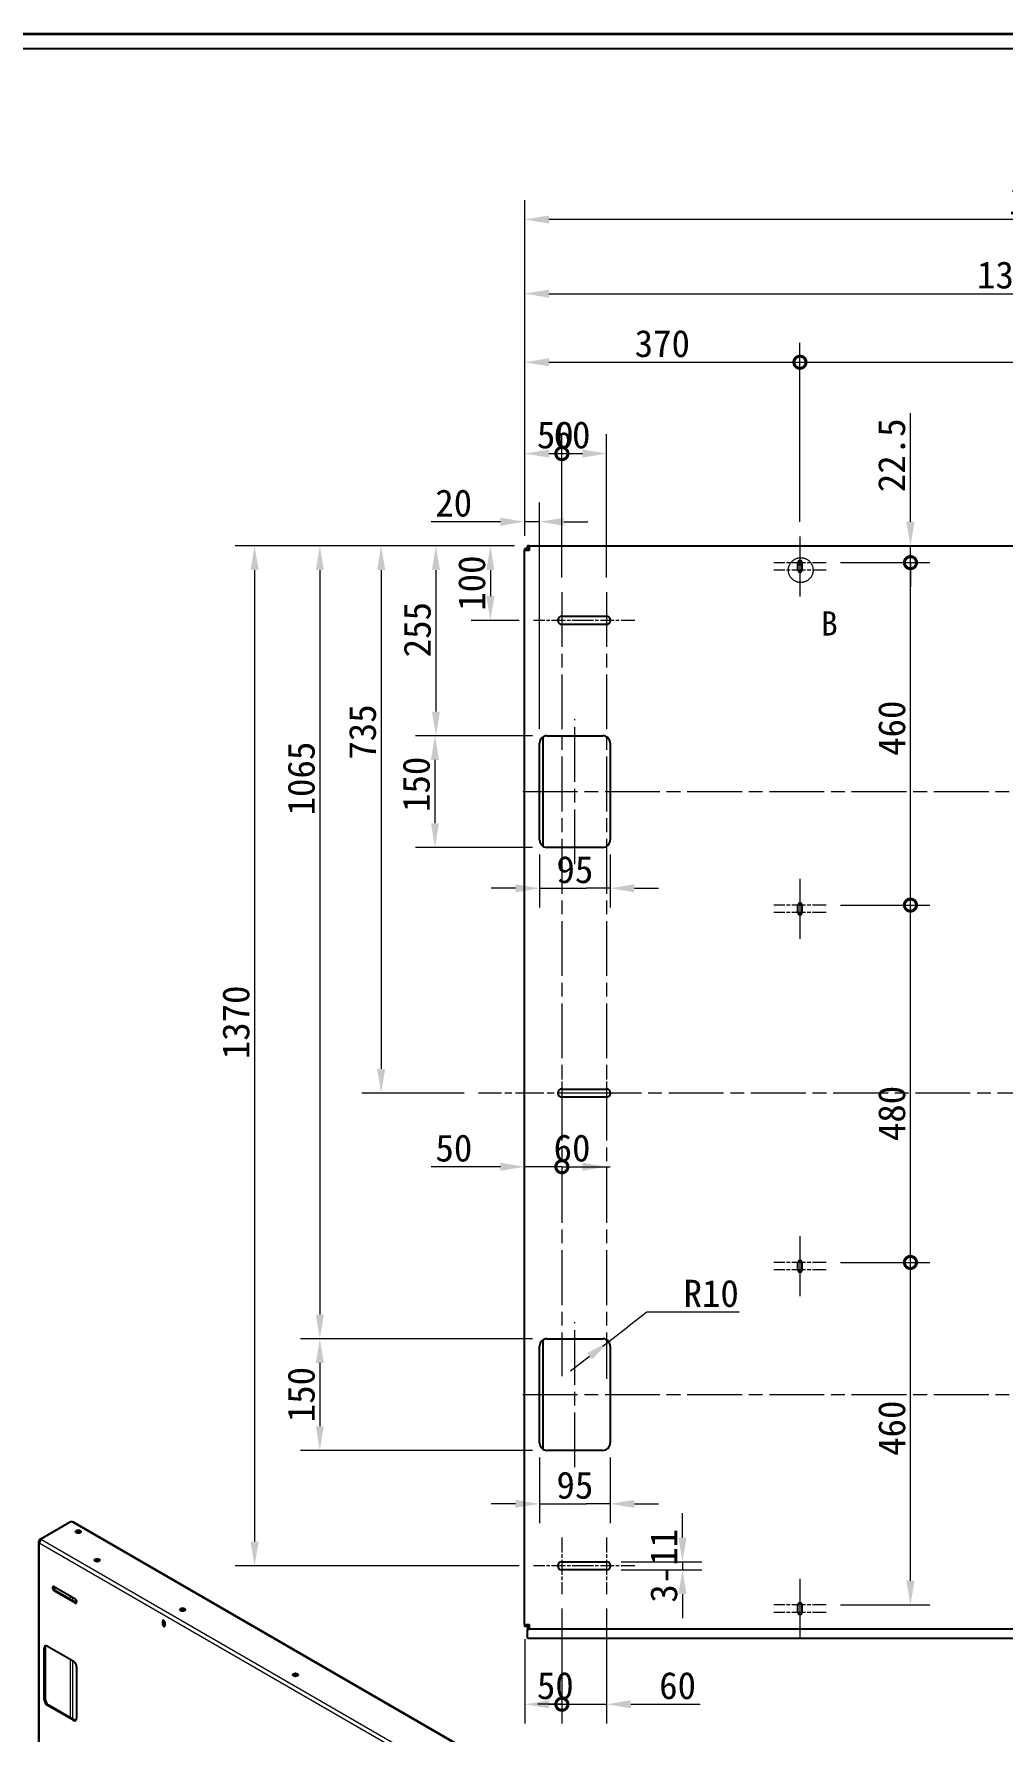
# Model space of a CAD drawing. Header units: millimetres. Extents: x 78 to 5389, y 71 to 3790.
# Drawn here: x 2786 to 4087, y 1510 to 3790 of the extents above; entities that cross this region are included whole.
import ezdxf

# ---------------------------------------------------------------- set-up
doc = ezdxf.new("R2010")
doc.units = ezdxf.units.MM
doc.header["$LTSCALE"] = 13
doc.linetypes.add('CHAIN', pattern=[0.3543, 0.2362, -0.0295, 0.0591, -0.0295])
doc.linetypes.add('DASH_DOUBLE_DOT', pattern=[0.2164, 0.1181, -0.0295, 0.0049, -0.0295, 0.0049, -0.0295])
for name, color, linetype, lineweight, true_color in [('中心标记 (ISO)', 1, 'CHAIN', 18, 0xc2ff0000), ('中心线 (ISO)', 1, 'CHAIN', 18, 0xc2ff0000), ('尺寸 (ISO)', 7, 'Continuous', 18, 0xc2008000), ('局部视图边界 (ISO)', 7, 'DASH_DOUBLE_DOT', 18, 0xc2008000)]:
    doc.layers.add(name, color=color, linetype=linetype, lineweight=lineweight, true_color=true_color)
for name, color, linetype, lineweight in [('可见 (ISO)', 7, 'Continuous', 25), ('可见窄的 (ISO)', 7, 'Continuous', 18), ('图框 (ISO)', 7, 'Continuous', 35)]:
    doc.layers.add(name, color=color, linetype=linetype, lineweight=lineweight)
doc.styles.add('HZ_33', font='simfang.ttf')
doc.styles.add('文本样式74', font='SimSun.ttf')
doc.styles.add('最新国标', font='simfang.ttf')
doc.dimstyles.new('默认 (GB)', dxfattribs={"dimscale": 13, "dimtxt": 2.8, "dimasz": 2.5, "dimexe": 2, "dimexo": 1.5, "dimgap": 0.5, "dimtad": 1, "dimtoh": 1, "dimdsep": 46, "dimtxsty": '最新国标', "dimcen": 0.09, "dimdle": 10, "dimaunit": 1, "dimadec": 3, "dimazin": 2, "dimtfac": 0.535714, "dimtdec": 3, "dimtmove": 0, "dimatfit": 3, "dimfxl": 1, "dimtolj": 1, "dimlwd": -1, "dimlwe": -1, "dimarcsym": 0})

# ---------------------------------------------------------------- blocks, each defined once
blk = doc.blocks.new('图框 最新国标')
at = {"layer": '图框 (ISO)'}
blk.add_line((6, 291.5), (414.5, 291.5), dxfattribs=at)
at = {"layer": '图框 (ISO)', "color": 7, "linetype": 'Continuous', "lineweight": 25}
blk.add_line((18, 290), (413, 290), dxfattribs=at)
blk.add_line((18, 290), (413, 290), dxfattribs=at)
at = {"layer": '图框 (ISO)', "style": '文本样式74'}
blk.add_attdef('零件代号_001', (44.37, 287.25), '', height=2.5, rotation=180, dxfattribs=at)
blk = doc.blocks.new('*D25')
at = {"layer": 'Defpoints', "color": 0}
for p in [(3451.6, 3101.8), (3399.5, 3001.8), (3457.6, 3001.8)]:
    blk.add_point(p, dxfattribs=at)
at = {"layer": '尺寸 (ISO)', "color": 116, "true_color": 0x000000}
for p, q in [((3432.1, 3101.8), (3373.5, 3101.8)), ((3399.5, 3069.3), (3399.5, 3034.3)), ((3438.1, 3001.8), (3373.5, 3001.8))]:
    blk.add_line(p, q, dxfattribs=at)
for points in [[(3394.1, 3069.3), (3404.9, 3069.3), (3399.5, 3101.8)], [(3394.1, 3034.3), (3404.9, 3034.3), (3399.5, 3001.8)]]:
    blk.add_solid(points, dxfattribs=at)
at = {"layer": '尺寸 (ISO)', "insert": (3374.6, 3051.8), "char_height": 36.4, "attachment_point": 5, "rotation": 90, "style": '最新国标'}
blk.add_mtext('\\A1;100', dxfattribs=at)
blk = doc.blocks.new('*D26')
at = {"layer": 'Defpoints', "color": 0}
for p in [(3451.6, 3101.8), (3326.3, 2846.8), (3475.6, 2846.8)]:
    blk.add_point(p, dxfattribs=at)
at = {"layer": '尺寸 (ISO)', "color": 116, "true_color": 0x000000}
for p, q in [((3432.1, 3101.8), (3300.3, 3101.8)), ((3326.3, 3069.3), (3326.3, 2879.3)), ((3456.1, 2846.8), (3300.3, 2846.8))]:
    blk.add_line(p, q, dxfattribs=at)
for points in [[(3320.9, 3069.3), (3331.7, 3069.3), (3326.3, 3101.8)], [(3320.9, 2879.3), (3331.7, 2879.3), (3326.3, 2846.8)]]:
    blk.add_solid(points, dxfattribs=at)
at = {"layer": '尺寸 (ISO)', "insert": (3301.4, 2989.3), "char_height": 36.4, "attachment_point": 5, "rotation": 90, "style": '最新国标'}
blk.add_mtext('\\A1;255', dxfattribs=at)
blk = doc.blocks.new('*D27')
at = {"layer": 'Defpoints', "color": 0}
for p in [(3451.6, 3101.8), (3252.7, 2366.8), (3383.6, 2366.8)]:
    blk.add_point(p, dxfattribs=at)
at = {"layer": '尺寸 (ISO)', "color": 116, "true_color": 0x000000}
for p, q in [((3432.1, 3101.8), (3226.7, 3101.8)), ((3252.7, 3069.3), (3252.7, 2399.3)), ((3364.1, 2366.8), (3226.7, 2366.8))]:
    blk.add_line(p, q, dxfattribs=at)
for points in [[(3247.3, 3069.3), (3258.1, 3069.3), (3252.7, 3101.8)], [(3247.3, 2399.3), (3258.1, 2399.3), (3252.7, 2366.8)]]:
    blk.add_solid(points, dxfattribs=at)
at = {"layer": '尺寸 (ISO)', "insert": (3227.8, 2851.8), "char_height": 36.4, "attachment_point": 5, "rotation": 90, "style": '最新国标'}
blk.add_mtext('\\A1;735', dxfattribs=at)
blk = doc.blocks.new('*D28')
at = {"layer": 'Defpoints', "color": 0}
for p in [(3475.6, 2846.8), (3325, 2696.8), (3475.6, 2696.8)]:
    blk.add_point(p, dxfattribs=at)
at = {"layer": '尺寸 (ISO)', "color": 116, "true_color": 0x000000}
for p, q in [((3456.1, 2846.8), (3299, 2846.8)), ((3325, 2814.3), (3325, 2729.3)), ((3456.1, 2696.8), (3299, 2696.8))]:
    blk.add_line(p, q, dxfattribs=at)
for points in [[(3319.6, 2814.3), (3330.4, 2814.3), (3325, 2846.8)], [(3319.6, 2729.3), (3330.4, 2729.3), (3325, 2696.8)]]:
    blk.add_solid(points, dxfattribs=at)
at = {"layer": '尺寸 (ISO)', "insert": (3300.1, 2781.5), "char_height": 36.4, "attachment_point": 5, "rotation": 90, "style": '最新国标'}
blk.add_mtext('\\A1;150', dxfattribs=at)
blk = doc.blocks.new('*D29')
at = {"layer": 'Defpoints', "color": 0}
for p in [(3465.6, 2706.8), (3560.6, 2706.8), (3560.6, 2641.9)]:
    blk.add_point(p, dxfattribs=at)
at = {"layer": '尺寸 (ISO)', "color": 116, "true_color": 0x000000}
for p, q in [((3465.6, 2687.3), (3465.6, 2615.9)), ((3560.6, 2687.3), (3560.6, 2615.9)), ((3433.1, 2641.9), (3400.6, 2641.9)), ((3465.6, 2641.9), (3498.1, 2641.9)), ((3498.1, 2641.9), (3528.1, 2641.9)), ((3560.6, 2641.9), (3528.1, 2641.9)), ((3593.1, 2641.9), (3625.6, 2641.9))]:
    blk.add_line(p, q, dxfattribs=at)
for points in [[(3433.1, 2647.3), (3433.1, 2636.5), (3465.6, 2641.9)], [(3593.1, 2647.3), (3593.1, 2636.5), (3560.6, 2641.9)]]:
    blk.add_solid(points, dxfattribs=at)
at = {"layer": '尺寸 (ISO)', "insert": (3513.1, 2666.8), "char_height": 36.4, "attachment_point": 5, "style": '最新国标'}
blk.add_mtext('\\A1;95', dxfattribs=at)
blk = doc.blocks.new('*D30')
at = {"layer": 'Defpoints', "color": 0}
for p in [(3445.6, 3134.3), (3445.6, 3095.8), (3465.6, 2836.8)]:
    blk.add_point(p, dxfattribs=at)
at = {"layer": '尺寸 (ISO)', "color": 116, "true_color": 0x000000}
for p, q in [((3445.6, 3115.3), (3445.6, 3160.3)), ((3465.6, 2856.3), (3465.6, 3160.3)), ((3413.1, 3134.3), (3319.7, 3134.3)), ((3465.6, 3134.3), (3445.6, 3134.3)), ((3498.1, 3134.3), (3530.6, 3134.3))]:
    blk.add_line(p, q, dxfattribs=at)
for points in [[(3413.1, 3139.7), (3413.1, 3128.9), (3445.6, 3134.3)], [(3498.1, 3139.7), (3498.1, 3128.9), (3465.6, 3134.3)]]:
    blk.add_solid(points, dxfattribs=at)
at = {"layer": '尺寸 (ISO)', "insert": (3350.2, 3159.2), "char_height": 36.4, "attachment_point": 5, "style": '最新国标'}
blk.add_mtext('\\A1;20', dxfattribs=at)
blk = doc.blocks.new('*D31')
at = {"layer": 'Defpoints', "color": 0}
for p in [(3451.6, 3101.8), (3170.3, 2036.8), (3475.6, 2036.8)]:
    blk.add_point(p, dxfattribs=at)
at = {"layer": '尺寸 (ISO)', "color": 116, "true_color": 0x000000}
for p, q in [((3432.1, 3101.8), (3144.3, 3101.8)), ((3170.3, 3069.3), (3170.3, 2069.3)), ((3456.1, 2036.8), (3144.3, 2036.8))]:
    blk.add_line(p, q, dxfattribs=at)
for points in [[(3164.9, 3069.3), (3175.7, 3069.3), (3170.3, 3101.8)], [(3164.9, 2069.3), (3175.7, 2069.3), (3170.3, 2036.8)]]:
    blk.add_solid(points, dxfattribs=at)
at = {"layer": '尺寸 (ISO)', "insert": (3145.4, 2789.3), "char_height": 36.4, "attachment_point": 5, "rotation": 90, "style": '最新国标'}
blk.add_mtext('\\A1;1065', dxfattribs=at)
blk = doc.blocks.new('*D32')
at = {"layer": 'Defpoints', "color": 0}
for p in [(3451.6, 3101.8), (3082.6, 1731.8), (3457.6, 1731.8)]:
    blk.add_point(p, dxfattribs=at)
at = {"layer": '尺寸 (ISO)', "color": 116, "true_color": 0x000000}
for p, q in [((3432.1, 3101.8), (3056.6, 3101.8)), ((3082.6, 3069.3), (3082.6, 1764.3)), ((3438.1, 1731.8), (3056.6, 1731.8))]:
    blk.add_line(p, q, dxfattribs=at)
for points in [[(3077.2, 3069.3), (3088.1, 3069.3), (3082.6, 3101.8)], [(3077.2, 1764.3), (3088.1, 1764.3), (3082.6, 1731.8)]]:
    blk.add_solid(points, dxfattribs=at)
at = {"layer": '尺寸 (ISO)', "insert": (3057.7, 2461.8), "char_height": 36.4, "attachment_point": 5, "rotation": 90, "style": '最新国标'}
blk.add_mtext('\\A1;1370', dxfattribs=at)
blk = doc.blocks.new('*D33')
at = {"layer": 'Defpoints', "color": 0}
for p in [(3475.6, 2036.8), (3170.3, 1886.8), (3475.6, 1886.8)]:
    blk.add_point(p, dxfattribs=at)
at = {"layer": '尺寸 (ISO)', "color": 116, "true_color": 0x000000}
for p, q in [((3456.1, 2036.8), (3144.3, 2036.8)), ((3170.3, 2004.3), (3170.3, 1919.3)), ((3456.1, 1886.8), (3144.3, 1886.8))]:
    blk.add_line(p, q, dxfattribs=at)
for points in [[(3164.9, 2004.3), (3175.7, 2004.3), (3170.3, 2036.8)], [(3164.9, 1919.3), (3175.7, 1919.3), (3170.3, 1886.8)]]:
    blk.add_solid(points, dxfattribs=at)
at = {"layer": '尺寸 (ISO)', "insert": (3145.4, 1961.8), "char_height": 36.4, "attachment_point": 5, "rotation": 90, "style": '最新国标'}
blk.add_mtext('\\A1;150', dxfattribs=at)
blk = doc.blocks.new('*D34')
at = {"layer": 'Defpoints', "color": 0}
for p in [(3465.6, 1896.8), (3560.6, 1896.8), (3560.6, 1815)]:
    blk.add_point(p, dxfattribs=at)
at = {"layer": '尺寸 (ISO)', "color": 116, "true_color": 0x000000}
for p, q in [((3465.6, 1877.3), (3465.6, 1789)), ((3560.6, 1877.3), (3560.6, 1789)), ((3433.1, 1815), (3400.6, 1815)), ((3465.6, 1815), (3498.1, 1815)), ((3498.1, 1815), (3528.1, 1815)), ((3560.6, 1815), (3528.1, 1815)), ((3593.1, 1815), (3625.6, 1815))]:
    blk.add_line(p, q, dxfattribs=at)
for points in [[(3433.1, 1820.4), (3433.1, 1809.6), (3465.6, 1815)], [(3593.1, 1820.4), (3593.1, 1809.6), (3560.6, 1815)]]:
    blk.add_solid(points, dxfattribs=at)
at = {"layer": '尺寸 (ISO)', "insert": (3513.1, 1839.9), "char_height": 36.4, "attachment_point": 5, "style": '最新国标'}
blk.add_mtext('\\A1;95', dxfattribs=at)
blk = doc.blocks.new('*D35')
at = {"layer": 'Defpoints', "color": 0}
for p in [(3555.6, 1737.3), (3555.6, 1726.3), (3657.7, 1726.3)]:
    blk.add_point(p, dxfattribs=at)
at = {"layer": '尺寸 (ISO)', "color": 116, "true_color": 0x000000}
for p, q in [((3657.7, 1769.8), (3657.7, 1802.3)), ((3575.1, 1737.3), (3683.7, 1737.3)), ((3657.7, 1737.3), (3657.7, 1726.3)), ((3575.1, 1726.3), (3683.7, 1726.3)), ((3657.7, 1693.8), (3657.7, 1661.3))]:
    blk.add_line(p, q, dxfattribs=at)
for points in [[(3652.3, 1769.8), (3663.1, 1769.8), (3657.7, 1737.3)], [(3652.3, 1693.8), (3663.1, 1693.8), (3657.7, 1726.3)]]:
    blk.add_solid(points, dxfattribs=at)
at = {"layer": '尺寸 (ISO)', "insert": (3632.8, 1731.8), "char_height": 36.4, "attachment_point": 5, "rotation": 90, "style": '最新国标'}
blk.add_mtext('\\A1;\\fFangSong|b0|i0;3-11', dxfattribs=at)
blk = doc.blocks.new('*D36')
at = {"layer": 'Defpoints', "color": 0}
for p in [(3445.6, 3540.2), (3445.6, 3095.8), (4825.6, 3001.8)]:
    blk.add_point(p, dxfattribs=at)
at = {"layer": '尺寸 (ISO)', "color": 116, "true_color": 0x000000}
for p, q in [((3445.6, 3115.3), (3445.6, 3566.2)), ((4825.6, 3021.3), (4825.6, 3566.2)), ((4793.1, 3540.2), (3478.1, 3540.2))]:
    blk.add_line(p, q, dxfattribs=at)
for points in [[(3478.1, 3545.6), (3478.1, 3534.8), (3445.6, 3540.2)], [(4793.1, 3545.6), (4793.1, 3534.8), (4825.6, 3540.2)]]:
    blk.add_solid(points, dxfattribs=at)
at = {"layer": '尺寸 (ISO)', "insert": (4145.6, 3565.1), "char_height": 36.4, "attachment_point": 5, "style": '最新国标'}
blk.add_mtext('\\A1;1380', dxfattribs=at)
blk = doc.blocks.new('*D37')
at = {"layer": 'Defpoints', "color": 0}
for p in [(4780.6, 3440.6), (3445.6, 3095.8), (4780.6, 2836.8)]:
    blk.add_point(p, dxfattribs=at)
at = {"layer": '尺寸 (ISO)', "color": 116, "true_color": 0x000000}
for p, q in [((3445.6, 3115.3), (3445.6, 3466.6)), ((4780.6, 2856.3), (4780.6, 3466.6)), ((3478.1, 3440.6), (4748.1, 3440.6))]:
    blk.add_line(p, q, dxfattribs=at)
for points in [[(3478.1, 3446), (3478.1, 3435.2), (3445.6, 3440.6)], [(4748.1, 3446), (4748.1, 3435.2), (4780.6, 3440.6)]]:
    blk.add_solid(points, dxfattribs=at)
at = {"layer": '尺寸 (ISO)', "insert": (4103.1, 3465.5), "char_height": 36.4, "attachment_point": 5, "style": '最新国标'}
blk.add_mtext('\\A1;1335', dxfattribs=at)
blk = doc.blocks.new('*D55')
at = {"layer": 'Defpoints', "color": 0}
for p in [(3558.5, 2032.9), (3550.6, 2026.8)]:
    blk.add_point(p, dxfattribs=at)
at = {"layer": '尺寸 (ISO)', "color": 116, "true_color": 0x000000}
for p, q in [((3558.5, 2032.9), (3584.2, 2052.7)), ((3610, 2072.6), (3584.2, 2052.7)), ((3734.1, 2072.6), (3610, 2072.6)), ((3550.6, 2026.8), (3558.5, 2032.9)), ((3532.8, 2013), (3507, 1993.2))]:
    blk.add_line(p, q, dxfattribs=at)
blk.add_solid([(3529.4, 2017.3), (3536.1, 2008.7), (3558.5, 2032.9)], dxfattribs=at)
at = {"layer": '尺寸 (ISO)', "insert": (3696.3, 2097.5), "char_height": 36.4, "attachment_point": 5, "style": '最新国标'}
blk.add_mtext('\\A1;R10', dxfattribs=at)
blk = doc.blocks.new('_DotSmall')
at = {"color": 0, "linetype": 'ByBlock', "const_width": 0.5}
blk.add_lwpolyline([(-0.0625, 0, 1), (0.0625, 0, 1)], format="xyb", close=True, dxfattribs=at)
blk = doc.blocks.new('*D56')
at = {"layer": 'Defpoints', "color": 0}
for p in [(3495.6, 3225.8), (3445.6, 3095.8), (3495.6, 3039.8)]:
    blk.add_point(p, dxfattribs=at)
at = {"layer": '尺寸 (ISO)', "color": 116, "true_color": 0x000000}
for p, q in [((3445.6, 3115.3), (3445.6, 3251.8)), ((3495.6, 3059.3), (3495.6, 3251.8)), ((3478.1, 3225.8), (3495.6, 3225.8))]:
    blk.add_line(p, q, dxfattribs=at)
blk.add_solid([(3478.1, 3231.2), (3478.1, 3220.4), (3445.6, 3225.8)], dxfattribs=at)
at = {"layer": '尺寸 (ISO)', "color": 116, "true_color": 0x000000, "xscale": 32.5, "yscale": 32.5, "zscale": 32.5}
blk.add_blockref('_DotSmall', (3495.6, 3225.8), dxfattribs=at)
at = {"layer": '尺寸 (ISO)', "insert": (3486.8, 3250.7), "char_height": 36.4, "attachment_point": 5, "style": '最新国标'}
blk.add_mtext('\\A1;50', dxfattribs=at)
blk = doc.blocks.new('*D57')
at = {"layer": 'Defpoints', "color": 0}
for p in [(3555.6, 3225.8), (3495.6, 3039.8), (3555.6, 3039.8)]:
    blk.add_point(p, dxfattribs=at)
at = {"layer": '尺寸 (ISO)', "color": 116, "true_color": 0x000000}
for p, q in [((3495.6, 3059.3), (3495.6, 3251.8)), ((3555.6, 3059.3), (3555.6, 3251.8)), ((3495.6, 3225.8), (3523.1, 3225.8))]:
    blk.add_line(p, q, dxfattribs=at)
blk.add_solid([(3523.1, 3231.2), (3523.1, 3220.4), (3555.6, 3225.8)], dxfattribs=at)
at = {"layer": '尺寸 (ISO)', "color": 116, "true_color": 0x000000, "xscale": 32.5, "yscale": 32.5, "zscale": 32.5, "rotation": 180}
blk.add_blockref('_DotSmall', (3495.6, 3225.8), dxfattribs=at)
at = {"layer": '尺寸 (ISO)', "insert": (3509.3, 3250.7), "char_height": 36.4, "attachment_point": 5, "style": '最新国标'}
blk.add_mtext('\\A1;60', dxfattribs=at)
blk = doc.blocks.new('*D58')
at = {"layer": 'Defpoints', "color": 0}
for p in [(3495.6, 1693.8), (3445.6, 1652.8), (3495.6, 1545.8)]:
    blk.add_point(p, dxfattribs=at)
at = {"layer": '尺寸 (ISO)', "color": 116, "true_color": 0x000000}
for p, q in [((3495.6, 1674.3), (3495.6, 1519.8)), ((3445.6, 1633.3), (3445.6, 1519.8)), ((3478.1, 1545.8), (3495.6, 1545.8))]:
    blk.add_line(p, q, dxfattribs=at)
blk.add_solid([(3478.1, 1551.2), (3478.1, 1540.4), (3445.6, 1545.8)], dxfattribs=at)
at = {"layer": '尺寸 (ISO)', "color": 116, "true_color": 0x000000, "xscale": 32.5, "yscale": 32.5, "zscale": 32.5}
blk.add_blockref('_DotSmall', (3495.6, 1545.8), dxfattribs=at)
at = {"layer": '尺寸 (ISO)', "insert": (3486.8, 1570.7), "char_height": 36.4, "attachment_point": 5, "style": '最新国标'}
blk.add_mtext('\\A1;50', dxfattribs=at)
blk = doc.blocks.new('*D59')
at = {"layer": 'Defpoints', "color": 0}
for p in [(3495.6, 1693.8), (3555.6, 1693.8), (3555.6, 1545.8)]:
    blk.add_point(p, dxfattribs=at)
at = {"layer": '尺寸 (ISO)', "color": 116, "true_color": 0x000000}
for p, q in [((3495.6, 1674.3), (3495.6, 1519.8)), ((3555.6, 1674.3), (3555.6, 1519.8)), ((3495.6, 1545.8), (3463.1, 1545.8)), ((3495.6, 1545.8), (3555.6, 1545.8)), ((3588.1, 1545.8), (3681.6, 1545.8))]:
    blk.add_line(p, q, dxfattribs=at)
blk.add_solid([(3588.1, 1551.2), (3588.1, 1540.4), (3555.6, 1545.8)], dxfattribs=at)
at = {"layer": '尺寸 (ISO)', "color": 116, "true_color": 0x000000, "xscale": 32.5, "yscale": 32.5, "zscale": 32.5}
blk.add_blockref('_DotSmall', (3495.6, 1545.8), dxfattribs=at)
at = {"layer": '尺寸 (ISO)', "insert": (3651.1, 1570.7), "char_height": 36.4, "attachment_point": 5, "style": '最新国标'}
blk.add_mtext('\\A1;60', dxfattribs=at)
blk = doc.blocks.new('*D60')
at = {"layer": 'Defpoints', "color": 0}
for p in [(3815.6, 3348.5), (3815.6, 3114.5), (3445.6, 3095.8)]:
    blk.add_point(p, dxfattribs=at)
at = {"layer": '尺寸 (ISO)', "color": 116, "true_color": 0x000000}
for p, q in [((3445.6, 3115.3), (3445.6, 3374.5)), ((3815.6, 3134), (3815.6, 3374.5)), ((3478.1, 3348.5), (3815.6, 3348.5))]:
    blk.add_line(p, q, dxfattribs=at)
blk.add_solid([(3478.1, 3353.9), (3478.1, 3343.1), (3445.6, 3348.5)], dxfattribs=at)
at = {"layer": '尺寸 (ISO)', "color": 116, "true_color": 0x000000, "xscale": 32.5, "yscale": 32.5, "zscale": 32.5}
blk.add_blockref('_DotSmall', (3815.6, 3348.5), dxfattribs=at)
at = {"layer": '尺寸 (ISO)', "insert": (3630.6, 3373.4), "char_height": 36.4, "attachment_point": 5, "style": '最新国标'}
blk.add_mtext('\\A1;370', dxfattribs=at)
blk = doc.blocks.new('*D61')
at = {"layer": 'Defpoints', "color": 0}
for p in [(4515.6, 3348.5), (3815.6, 3114.5), (4515.6, 3114.5)]:
    blk.add_point(p, dxfattribs=at)
at = {"layer": '尺寸 (ISO)', "color": 116, "true_color": 0x000000}
for p, q in [((3815.6, 3134), (3815.6, 3374.5)), ((4515.6, 3134), (4515.6, 3374.5)), ((3815.6, 3348.5), (4483.1, 3348.5))]:
    blk.add_line(p, q, dxfattribs=at)
blk.add_solid([(4483.1, 3353.9), (4483.1, 3343.1), (4515.6, 3348.5)], dxfattribs=at)
at = {"layer": '尺寸 (ISO)', "color": 116, "true_color": 0x000000, "xscale": 32.5, "yscale": 32.5, "zscale": 32.5, "rotation": 180}
blk.add_blockref('_DotSmall', (3815.6, 3348.5), dxfattribs=at)
at = {"layer": '尺寸 (ISO)', "insert": (4165.6, 3373.4), "char_height": 36.4, "attachment_point": 5, "style": '最新国标'}
blk.add_mtext('\\A1;700', dxfattribs=at)
blk = doc.blocks.new('二维局部视图0')
at = {"layer": '局部视图边界 (ISO)', "ltscale": 18.536942}
blk.add_circle((293.59, 236.1), 1.28, dxfattribs=at)
at = {"layer": '局部视图边界 (ISO)', "insert": (295.71, 229.34), "char_height": 2.5, "attachment_point": 7, "style": 'HZ_33'}
blk.add_mtext('B', dxfattribs=at)
blk = doc.blocks.new('*D65')
at = {"layer": 'Defpoints', "color": 0}
for p in [(3495.6, 2366.8), (3495.6, 2267.8), (3445.6, 1652.8)]:
    blk.add_point(p, dxfattribs=at)
at = {"layer": '尺寸 (ISO)', "color": 116, "true_color": 0x000000}
for p, q in [((3413.1, 2267.8), (3320.1, 2267.8)), ((3495.6, 2267.8), (3445.6, 2267.8)), ((3495.6, 2267.8), (3560.6, 2267.8))]:
    blk.add_line(p, q, dxfattribs=at)
blk.add_solid([(3413.1, 2273.3), (3413.1, 2262.4), (3445.6, 2267.8)], dxfattribs=at)
at = {"layer": '尺寸 (ISO)', "color": 116, "true_color": 0x000000, "xscale": 32.5, "yscale": 32.5, "zscale": 32.5, "rotation": 180}
blk.add_blockref('_DotSmall', (3495.6, 2267.8), dxfattribs=at)
at = {"layer": '尺寸 (ISO)', "insert": (3350.4, 2292.8), "char_height": 36.4, "attachment_point": 5, "style": '最新国标'}
blk.add_mtext('\\A1;50', dxfattribs=at)
blk = doc.blocks.new('*D66')
at = {"layer": 'Defpoints', "color": 0}
for p in [(3555.6, 3001.8), (3495.6, 2366.8), (3555.6, 2267.8)]:
    blk.add_point(p, dxfattribs=at)
at = {"layer": '尺寸 (ISO)', "color": 116, "true_color": 0x000000}
blk.add_line((3495.6, 2267.8), (3523.1, 2267.8), dxfattribs=at)
blk.add_solid([(3523.1, 2273.3), (3523.1, 2262.4), (3555.6, 2267.8)], dxfattribs=at)
at = {"layer": '尺寸 (ISO)', "color": 116, "true_color": 0x000000, "xscale": 32.5, "yscale": 32.5, "zscale": 32.5, "rotation": 180}
blk.add_blockref('_DotSmall', (3495.6, 2267.8), dxfattribs=at)
at = {"layer": '尺寸 (ISO)', "insert": (3509.3, 2292.8), "char_height": 36.4, "attachment_point": 5, "style": '最新国标'}
blk.add_mtext('\\A1;60', dxfattribs=at)
blk = doc.blocks.new('*D67')
at = {"layer": 'Defpoints', "color": 0}
for p in [(3451.6, 3101.8), (3964.1, 3101.8), (3850.8, 3079.3)]:
    blk.add_point(p, dxfattribs=at)
at = {"layer": '尺寸 (ISO)', "color": 116, "true_color": 0x000000}
for p, q in [((3964.1, 3134.3), (3964.1, 3280.2)), ((3964.1, 3079.3), (3964.1, 3101.8)), ((3870.3, 3079.3), (3990.1, 3079.3)), ((3964.1, 3079.3), (3964.1, 3046.8))]:
    blk.add_line(p, q, dxfattribs=at)
blk.add_solid([(3958.6, 3134.3), (3969.5, 3134.3), (3964.1, 3101.8)], dxfattribs=at)
at = {"layer": '尺寸 (ISO)', "color": 116, "true_color": 0x000000, "xscale": 32.5, "yscale": 32.5, "zscale": 32.5, "rotation": 90}
blk.add_blockref('_DotSmall', (3964.1, 3079.3), dxfattribs=at)
at = {"layer": '尺寸 (ISO)', "insert": (3939, 3223.5), "char_height": 36.4, "attachment_point": 5, "rotation": 90, "style": '最新国标'}
blk.add_mtext('\\A1;22.5', dxfattribs=at)
blk = doc.blocks.new('*D68')
at = {"layer": 'Defpoints', "color": 0}
for p in [(3850.8, 3079.3), (3964.1, 3079.3), (3850.8, 2619.3)]:
    blk.add_point(p, dxfattribs=at)
at = {"layer": '尺寸 (ISO)', "color": 116, "true_color": 0x000000}
for p, q in [((3870.3, 3079.3), (3990.1, 3079.3)), ((3964.1, 2619.3), (3964.1, 3079.3)), ((3870.3, 2619.3), (3990.1, 2619.3))]:
    blk.add_line(p, q, dxfattribs=at)
at = {"layer": '尺寸 (ISO)', "color": 116, "true_color": 0x000000, "xscale": 32.5, "yscale": 32.5, "zscale": 32.5}
for p, rotation in [((3964.1, 3079.3), 90), ((3964.1, 2619.3), 270)]:
    blk.add_blockref('_DotSmall', p, dxfattribs=dict(at, rotation=rotation))
at = {"layer": '尺寸 (ISO)', "insert": (3939.1, 2856.9), "char_height": 36.4, "attachment_point": 5, "rotation": 90, "style": '最新国标'}
blk.add_mtext('\\A1;460', dxfattribs=at)
blk = doc.blocks.new('*D69')
at = {"layer": 'Defpoints', "color": 0}
for p in [(3850.8, 2619.3), (3964.1, 2619.3), (3850.8, 2139.3)]:
    blk.add_point(p, dxfattribs=at)
at = {"layer": '尺寸 (ISO)', "color": 116, "true_color": 0x000000}
for p, q in [((3870.3, 2619.3), (3990.1, 2619.3)), ((3964.1, 2139.3), (3964.1, 2619.3)), ((3870.3, 2139.3), (3990.1, 2139.3))]:
    blk.add_line(p, q, dxfattribs=at)
at = {"layer": '尺寸 (ISO)', "color": 116, "true_color": 0x000000, "xscale": 32.5, "yscale": 32.5, "zscale": 32.5}
for p, rotation in [((3964.1, 2619.3), 90), ((3964.1, 2139.3), 270)]:
    blk.add_blockref('_DotSmall', p, dxfattribs=dict(at, rotation=rotation))
at = {"layer": '尺寸 (ISO)', "insert": (3939.1, 2339.4), "char_height": 36.4, "attachment_point": 5, "rotation": 90, "style": '最新国标'}
blk.add_mtext('\\A1;480', dxfattribs=at)
blk = doc.blocks.new('*D70')
at = {"layer": 'Defpoints', "color": 0}
for p in [(3850.8, 2139.3), (3964.1, 2139.3), (3850.8, 1679.3)]:
    blk.add_point(p, dxfattribs=at)
at = {"layer": '尺寸 (ISO)', "color": 116, "true_color": 0x000000}
for p, q in [((3870.3, 2139.3), (3990.1, 2139.3)), ((3964.1, 1711.8), (3964.1, 2139.3)), ((3870.3, 1679.3), (3990.1, 1679.3))]:
    blk.add_line(p, q, dxfattribs=at)
blk.add_solid([(3958.6, 1711.8), (3969.5, 1711.8), (3964.1, 1679.3)], dxfattribs=at)
at = {"layer": '尺寸 (ISO)', "color": 116, "true_color": 0x000000, "xscale": 32.5, "yscale": 32.5, "zscale": 32.5, "rotation": 90}
blk.add_blockref('_DotSmall', (3964.1, 2139.3), dxfattribs=at)
at = {"layer": '尺寸 (ISO)', "insert": (3939.1, 1916.6), "char_height": 36.4, "attachment_point": 5, "rotation": 90, "style": '最新国标'}
blk.add_mtext('\\A1;460', dxfattribs=at)

msp = doc.modelspace()

# ---------------------------------------------------------------- linework, layer by layer
at = {"layer": '中心标记 (ISO)', "ltscale": 5.791}
for p, q in [((3815.5735, 3114.5201), (3815.5735, 3046.7701)), ((3815.5735, 3101.7701), (3815.5735, 3034.0201)), ((3815.5735, 2654.5201), (3815.5735, 2586.7701)), ((3815.5735, 2641.7701), (3815.5735, 2574.0201)), ((3815.5735, 2174.5201), (3815.5735, 2106.7701)), ((3815.5735, 2161.7701), (3815.5735, 2094.0201)), ((3815.5735, 1714.5201), (3815.5735, 1646.7701)), ((3815.5735, 1701.7701), (3815.5735, 1634.0201))]:
    msp.add_line(p, q, dxfattribs=at)
at = {"layer": '中心标记 (ISO)', "ltscale": 6.026063}
for p, q in [((3850.8235, 3079.2701), (3780.3235, 3079.2701)), ((3850.8235, 3069.2701), (3780.3235, 3069.2701)), ((3528.0735, 3001.7701), (3457.5735, 3001.7701)), ((3593.5735, 3001.7701), (3523.0735, 3001.7701)), ((3850.8235, 2619.2701), (3780.3235, 2619.2701)), ((3850.8235, 2609.2701), (3780.3235, 2609.2701)), ((3850.8235, 2139.2701), (3780.3235, 2139.2701)), ((3850.8235, 2129.2701), (3780.3235, 2129.2701)), ((3528.0735, 1731.7701), (3457.5735, 1731.7701)), ((3593.5735, 1731.7701), (3523.0735, 1731.7701)), ((3850.8235, 1679.2701), (3780.3235, 1679.2701)), ((3850.8235, 1669.2701), (3780.3235, 1669.2701))]:
    msp.add_line(p, q, dxfattribs=at)
at = {"layer": '中心标记 (ISO)', "ltscale": 23.990969}
for p, q in [((3495.5735, 3039.7701), (3495.5735, 1986.5867)), ((3555.5735, 3039.7701), (3555.5735, 1982.7705)), ((4817.9524, 2366.7701), (3523.0735, 2366.7701))]:
    msp.add_line(p, q, dxfattribs=at)
at = {"layer": '中心标记 (ISO)', "ltscale": 6.49619}
for p, q in [((3495.5735, 2404.7701), (3495.5735, 2328.7701)), ((3555.5735, 2404.7701), (3555.5735, 2328.7701)), ((3495.5735, 1769.7701), (3495.5735, 1693.7701)), ((3555.5735, 1769.7701), (3555.5735, 1693.7701))]:
    msp.add_line(p, q, dxfattribs=at)
at = {"layer": '中心标记 (ISO)', "ltscale": 12.352126}
msp.add_line((3528.0735, 2366.7701), (3383.565, 2366.7701), dxfattribs=at)
at = {"layer": '中心线 (ISO)', "ltscale": 23.990969}
for p, q in [((3513.0735, 2674.2701), (3513.0735, 2869.2701)), ((3443.0735, 2771.7701), (4838.1279, 2771.7701)), ((3513.0735, 1864.2701), (3513.0735, 2059.2701)), ((3443.0735, 1961.7701), (4817.9524, 1961.7701))]:
    msp.add_line(p, q, dxfattribs=at)
at = {"layer": '可见 (ISO)'}
for p, q in [((3451.5735, 3101.7701), (3449.2806, 3101.7701)), ((3449.2806, 3098.7701), (3449.2806, 3101.7701)), ((3451.5735, 3101.7701), (3451.5735, 3095.7701)), ((3451.5735, 3101.7701), (4879.5735, 3101.7701)), ((3445.5735, 3098.063), (3445.5735, 3095.7701)), ((3448.5735, 3098.063), (3445.5735, 3098.063)), ((3451.5735, 3095.7701), (3445.5735, 3095.7701)), ((3445.5735, 1652.7701), (3445.5735, 3095.7701)), ((3448.5735, 3095.7701), (3448.5735, 3098.063)), ((3451.5735, 3098.7701), (3449.2806, 3098.7701)), ((3812.8235, 3069.2701), (3812.8235, 3079.2701)), ((3818.3235, 3079.2701), (3818.3235, 3069.2701)), ((3812.8235, 3076.7701), (3818.3235, 3076.7701)), ((3495.5735, 3007.2701), (3555.5735, 3007.2701)), ((3555.5735, 2996.2701), (3495.5735, 2996.2701)), ((3465.5735, 2706.7701), (3465.5735, 2836.7701)), ((3470.5735, 2698.1099), (3470.5735, 2845.4304)), ((3475.5735, 2846.7701), (3550.5735, 2846.7701)), ((3560.5735, 2836.7701), (3560.5735, 2706.7701)), ((3550.5735, 2696.7701), (3475.5735, 2696.7701)), ((3812.8235, 2609.2701), (3812.8235, 2619.2701)), ((3818.3235, 2619.2701), (3818.3235, 2609.2701)), ((3495.5735, 2372.2701), (3555.5735, 2372.2701)), ((3555.5735, 2361.2701), (3495.5735, 2361.2701)), ((3812.8235, 2129.2701), (3812.8235, 2139.2701)), ((3818.3235, 2139.2701), (3818.3235, 2129.2701)), ((3470.5735, 1888.1099), (3470.5735, 2035.4304)), ((3475.5735, 2036.7701), (3550.5735, 2036.7701)), ((3465.5735, 1896.7701), (3465.5735, 2026.7701)), ((3560.5735, 2026.7701), (3560.5735, 1896.7701)), ((3550.5735, 1886.7701), (3475.5735, 1886.7701)), ((2794.9801, 1767.7437), (2835.4266, 1791.0955)), ((3494.8064, 1411.7213), (2838.391, 1790.7029)), ((2792.134, 1763.9509), (2792.134, 998.1179)), ((2794.9801, 1767.7437), (2793.2762, 1766.7599)), ((2793.2762, 1766.7599), (2793.2762, 1765.543)), ((2794.6551, 1765.9638), (2793.2762, 1766.7599)), ((2794.084, 1765.0767), (2793.2762, 1765.543)), ((2794.6551, 1765.9638), (2794.7352, 1766.0101)), ((2794.6551, 1765.9125), (2794.6551, 1765.9638)), ((2796.034, 1767.1352), (2794.9801, 1767.7437)), ((2794.9801, 1766.2851), (2794.9801, 1767.7437)), ((2843.2327, 1777.666), (2844.2822, 1775.8482)), ((2844.3029, 1778.064), (2845.676, 1775.6856)), ((3495.5735, 1737.2701), (3555.5735, 1737.2701)), ((3555.5735, 1726.2701), (3495.5735, 1726.2701)), ((2813.4995, 1703.7138), (2841.0767, 1687.7922)), ((2841.0767, 1681.9542), (2813.4995, 1697.8759)), ((2814.8784, 1698.672), (2842.4555, 1682.7503)), ((3812.8235, 1669.2701), (3812.8235, 1679.2701)), ((3818.3235, 1679.2701), (3818.3235, 1669.2701)), ((2959.3138, 1652.4327), (2959.3138, 1657.74)), ((2960.6926, 1658.3973), (2960.6926, 1653.2288)), ((2961.8417, 1656.2805), (2961.8417, 1650.9733)), ((3445.5735, 1652.7701), (3445.5735, 1650.4772)), ((3445.5735, 1652.7701), (3451.5735, 1652.7701)), ((3448.5735, 1650.4772), (3445.5735, 1650.4772)), ((3448.5735, 1652.7701), (3448.5735, 1650.4772)), ((3451.5735, 1650.4772), (3448.5735, 1650.4772)), ((3451.5735, 1649.7701), (3449.2806, 1649.7701)), ((3449.2806, 1649.7701), (3449.2806, 1646.7701)), ((3449.2806, 1643.7701), (3449.2806, 1646.7701)), ((3449.2806, 1646.7701), (3451.5735, 1646.7701)), ((3449.2806, 1634.7701), (3449.2806, 1643.7701)), ((3451.5735, 1652.7701), (3451.5735, 1646.7701)), ((4879.5735, 1646.7701), (3451.5735, 1646.7701)), ((2799.7109, 1552.1925), (2799.7109, 1621.1864)), ((2801.0898, 1621.9825), (2801.0898, 1552.9886)), ((2804.3071, 1623.8401), (2838.7786, 1603.938)), ((3449.2806, 1634.7701), (4881.8664, 1634.7701)), ((2843.3748, 1595.9771), (2843.3748, 1526.9832)), ((2838.7786, 1524.3295), (2804.3071, 1544.2316)), ((2805.686, 1545.0277), (2840.1574, 1525.1256))]:
    msp.add_line(p, q, dxfattribs=at)
for centre, radius, start, end in [((3815.5735, 3079.2701), 2.75, 0, 180), ((3815.5735, 3069.2701), 2.75, 180, 0), ((3495.5735, 3001.7701), 5.5, 90, 270), ((3555.5735, 3001.7701), 5.5, 270, 90), ((3475.5735, 2836.7701), 10, 90, 180), ((3550.5735, 2836.7701), 10, 0, 90), ((3475.5735, 2706.7701), 10, 180, 270), ((3550.5735, 2706.7701), 10, 270, 0), ((3815.5735, 2619.2701), 2.75, 0, 180), ((3815.5735, 2609.2701), 2.75, 180, 0), ((3495.5735, 2366.7701), 5.5, 90, 270), ((3555.5735, 2366.7701), 5.5, 270, 90), ((3815.5735, 2139.2701), 2.75, 0, 180), ((3815.5735, 2129.2701), 2.75, 180, 0), ((3475.5735, 2026.7701), 10, 90, 180), ((3550.5735, 2026.7701), 10, 0, 90), ((3475.5735, 1896.7701), 10, 180, 270), ((3550.5735, 1896.7701), 10, 270, 0), ((3495.5735, 1731.7701), 5.5, 90, 270), ((3555.5735, 1731.7701), 5.5, 270, 90), ((3815.5735, 1679.2701), 2.75, 0, 180), ((3815.5735, 1669.2701), 2.75, 180, 0)]:
    msp.add_arc(centre, radius, start, end, dxfattribs=at)
for centre in [(2845.6729, 1777.7497), (2870.9519, 1739.2723), (2985.8568, 1672.9319), (3137.5312, 1585.3627)]:
    msp.add_ellipse(centre, major_axis=(3.575, 0), ratio=0.577350269, dxfattribs=at)
for centre, major_axis, start_param, end_param in [((2845.6729, 1776.1575), (-3.575, 0), 3.537553217, 5.887224744), ((2796.034, 1763.9509), (-3.9, 0), 5.497787144, 7.068583471), ((2796.034, 1763.9509), (1.95, 3.3775), 0.785398163, 2.35619449), ((2870.9519, 1737.6801), (-3.575, 0), 3.537553217, 5.887224744), ((2813.4995, 1700.7949), (-1.7875, 3.096), 5.497787144, 8.639379797), ((2814.8784, 1701.5909), (1.7875, -3.096), 3.537553217, 5.497787144), ((2841.0767, 1684.8732), (1.7875, -3.096), 5.497787144, 8.639379797), ((2842.4555, 1685.6693), (1.7875, -3.096), 5.497787144, 5.887224744), ((2985.8568, 1671.3397), (-3.575, 0), 3.537553217, 5.887224744), ((2960.5777, 1657.0102), (-0.8937, 1.548), 3.926990817, 7.068583471), ((2960.5777, 1651.703), (0.8937, -1.548), 3.926990817, 7.068583471), ((2961.9566, 1652.4991), (0.8937, -1.548), 3.926990817, 5.406752366), ((2804.3071, 1618.5328), (-3.25, 5.6292), 5.497787144, 7.068583471), ((2805.686, 1619.3289), (-3.25, 5.6292), 0.213756132, 0.785398163), ((2838.7786, 1598.6307), (-3.25, 5.6292), 3.926990817, 5.497787144), ((3137.5312, 1583.7705), (-3.575, 0), 3.537553217, 5.887224744), ((2804.3071, 1549.5389), (3.25, -5.6292), 3.926990817, 5.497787144), ((2805.686, 1550.335), (-3.25, 5.6292), 0.785398163, 2.35619449), ((2838.7786, 1529.6368), (3.25, -5.6292), 5.497787144, 7.068583471), ((2840.1574, 1530.4329), (3.25, -5.6292), 5.497787144, 6.069429175)]:
    msp.add_ellipse(centre, major_axis=major_axis, ratio=0.577350269, start_param=start_param, end_param=end_param, dxfattribs=at)
for points in [[(3448.5735, 3098.063), (3448.5735, 3097.2987), (3448.9326, 3096.5344), (3449.521, 3095.7701)], [(3449.2806, 3098.7701), (3450.0449, 3098.7701), (3450.8092, 3098.411), (3451.5735, 3097.8227)], [(2835.4266, 1791.0955), (2836.4867, 1791.3171), (2837.541, 1791.1891), (2838.3908, 1790.7024)]]:
    msp.add_open_spline(points, degree=3, dxfattribs=at)
at = {"layer": '可见窄的 (ISO)'}
for p, q in [((3493.8708, 1410.9425), (2835.4266, 1791.0955)), ((2793.2762, 1762.3587), (2793.2762, 996.5257)), ((3449.6128, 1383.4226), (2793.2762, 1762.3587)), ((2796.034, 1767.1352), (3452.3705, 1388.1991)), ((2813.4995, 1697.8759), (2814.8784, 1698.672)), ((2835.1016, 1686.9961), (2835.1016, 1691.2419)), ((2837.8593, 1689.6497), (2837.8593, 1685.4039)), ((2841.0767, 1681.9542), (2842.4555, 1682.7503)), ((2960.5777, 1658.4697), (2959.3138, 1657.74)), ((2960.6926, 1653.2288), (2959.3138, 1652.4327)), ((2799.7109, 1621.1864), (2801.0898, 1621.9825)), ((2835.1016, 1528.0446), (2835.1016, 1606.0608)), ((2837.8593, 1604.4687), (2837.8593, 1526.4524)), ((2801.0898, 1552.9886), (2799.7109, 1552.1925)), ((2804.3071, 1544.2316), (2805.686, 1545.0277)), ((2840.1574, 1525.1256), (2838.7786, 1524.3295))]:
    msp.add_line(p, q, dxfattribs=at)

# ---------------------------------------------------------------- block references
at = {"xscale": 13, "yscale": 13, "zscale": 13}
msp.add_blockref('图框 最新国标', (0, 0), dxfattribs=at)
at = {"layer": '局部视图边界 (ISO)', "xscale": 13, "yscale": 13, "zscale": 13}
msp.add_blockref('二维局部视图0', (0, 0), dxfattribs=at)

# ---------------------------------------------------------------- dimensions: what is measured, and where the dimension line sits
at = {"layer": '尺寸 (ISO)', "color": 116, "true_color": 0x00803f}
for base, p1, p2, override, picture, middle in [((3445.5735, 3540.201), (4825.5735, 3001.7701), (3445.5735, 3095.7701), {"dimgap": 0.5, "dimtoh": 0, "dimdec": 2, "dimtol": 0, "dimlim": 0, "dimtp": 0, "dimtm": 0, "dimtdec": 3, "dimtofl": 0, "dimatfit": 1}, '*D36', (4145.5735, 3540.201)), ((4780.5735, 3440.5783), (3445.5735, 3095.7701), (4780.5735, 2836.7701), {"dimgap": 0.5, "dimtoh": 0, "dimdec": 2, "dimtol": 0, "dimlim": 0, "dimtp": 0, "dimtm": 0, "dimtdec": 3, "dimtofl": 0, "dimatfit": 1}, '*D37', (4103.0735, 3440.5783)), ((3445.5735, 3134.3093), (3465.5735, 2836.7701), (3445.5735, 3095.7701), {"dimgap": 0.5, "dimtoh": 0, "dimdec": 2, "dimtol": 0, "dimlim": 0, "dimtp": 0, "dimtm": 0, "dimtdec": 3, "dimtofl": 1, "dimatfit": 1}, '*D30', (3350.1535, 3134.3093)), ((3560.5735, 2641.8704), (3465.5735, 2706.7701), (3560.5735, 2706.7701), {"dimgap": 0.5, "dimtoh": 0, "dimdec": 2, "dimtol": 0, "dimlim": 0, "dimtp": 0, "dimtm": 0, "dimtdec": 3, "dimtofl": 0}, '*D29', (3513.0735, 2641.8704)), ((3560.5735, 1814.9792), (3465.5735, 1896.7701), (3560.5735, 1896.7701), {"dimgap": 0.5, "dimtoh": 0, "dimdec": 2, "dimtol": 0, "dimlim": 0, "dimtp": 0, "dimtm": 0, "dimtdec": 3, "dimtofl": 0}, '*D34', (3513.0735, 1814.9792))]:
    dim = msp.add_linear_dim(base=base, p1=p1, p2=p2, dimstyle='默认 (GB)', override=override, dxfattribs=at)
    dim.commit()
    dim.dimension.update_dxf_attribs({"geometry": picture, "text_midpoint": middle, "dimtype": 160})
for base, p1, p2, angle, override, picture, middle in [((3815.5735, 3348.5217), (3445.5735, 3095.7701), (3815.5735, 3114.5201), 180, {"dimgap": 0.5, "dimtoh": 0, "dimdec": 2, "dimblk2": 'DotSmall', "dimsah": 1, "dimdle": 0, "dimtol": 0, "dimlim": 0, "dimtp": 0, "dimtm": 0, "dimtdec": 3, "dimtofl": 0, "dimatfit": 1}, '*D60', (3630.5735, 3348.5217)), ((4515.5735, 3348.5217), (3815.5735, 3114.5201), (4515.5735, 3114.5201), 180, {"dimgap": 0.5, "dimtoh": 0, "dimdec": 2, "dimblk1": 'DotSmall', "dimsah": 1, "dimdle": 0, "dimtol": 0, "dimlim": 0, "dimtp": 0, "dimtm": 0, "dimtdec": 3, "dimtofl": 0, "dimatfit": 1}, '*D61', (4165.5735, 3348.5217)), ((3495.5735, 3225.7701), (3445.5735, 3095.7701), (3495.5735, 3039.7701), 180, {"dimgap": 0.5, "dimtoh": 0, "dimdec": 2, "dimblk2": 'DotSmall', "dimsah": 1, "dimdle": 0, "dimtol": 0, "dimlim": 0, "dimtp": 0, "dimtm": 0, "dimtdec": 3, "dimtofl": 1, "dimatfit": 1}, '*D56', (3486.8235, 3225.7701)), ((3964.0504, 3101.7701), (3850.8235, 3079.2701), (3451.5735, 3101.7701), 90, {"dimgap": 0.5, "dimtoh": 0, "dimdec": 2, "dimblk1": 'DotSmall', "dimsah": 1, "dimdle": 0, "dimse2": 1, "dimtol": 0, "dimlim": 0, "dimtp": 0, "dimtm": 0, "dimtdec": 3, "dimtofl": 1, "dimatfit": 1}, '*D67', (3964.0504, 3223.5021)), ((3555.5735, 3225.7701), (3495.5735, 3039.7701), (3555.5735, 3039.7701), 180, {"dimgap": 0.5, "dimtoh": 0, "dimdec": 2, "dimblk1": 'DotSmall', "dimsah": 1, "dimdle": 0, "dimtol": 0, "dimlim": 0, "dimtp": 0, "dimtm": 0, "dimtdec": 3, "dimtofl": 1, "dimatfit": 1}, '*D57', (3509.3235, 3225.7701)), ((3082.6479, 1731.7701), (3451.5735, 3101.7701), (3457.5735, 1731.7701), 270, {"dimgap": 0.5, "dimtoh": 0, "dimdec": 2, "dimtol": 0, "dimlim": 0, "dimtp": 0, "dimtm": 0, "dimtdec": 3, "dimtofl": 0, "dimatfit": 1}, '*D32', (3082.6479, 2461.7701)), ((3170.287, 2036.7701), (3451.5735, 3101.7701), (3475.5735, 2036.7701), 270, {"dimgap": 0.5, "dimtoh": 0, "dimdec": 2, "dimtol": 0, "dimlim": 0, "dimtp": 0, "dimtm": 0, "dimtdec": 3, "dimtofl": 0, "dimatfit": 1}, '*D31', (3170.287, 2789.2701)), ((3252.719, 2366.7701), (3451.5735, 3101.7701), (3383.565, 2366.7701), 270, {"dimgap": 0.5, "dimtoh": 0, "dimdec": 2, "dimtol": 0, "dimlim": 0, "dimtp": 0, "dimtm": 0, "dimtdec": 3, "dimtofl": 0, "dimatfit": 1}, '*D27', (3252.719, 2851.7701)), ((3326.287, 2846.7701), (3451.5735, 3101.7701), (3475.5735, 2846.7701), 270, {"dimgap": 0.5, "dimtoh": 0, "dimdec": 2, "dimtol": 0, "dimlim": 0, "dimtp": 0, "dimtm": 0, "dimtdec": 3, "dimtofl": 0, "dimatfit": 1}, '*D26', (3326.287, 2989.2701)), ((3399.472, 3001.7701), (3451.5735, 3101.7701), (3457.5735, 3001.7701), 270, {"dimgap": 0.5, "dimtoh": 0, "dimdec": 2, "dimtol": 0, "dimlim": 0, "dimtp": 0, "dimtm": 0, "dimtdec": 3, "dimtofl": 0, "dimatfit": 1}, '*D25', (3399.472, 3051.7701)), ((3964.0504, 3079.2701), (3850.8235, 2619.2701), (3850.8235, 3079.2701), 90, {"dimgap": 0.5, "dimtoh": 0, "dimdec": 2, "dimblk1": 'DotSmall', "dimblk2": 'DotSmall', "dimsah": 1, "dimdle": 0, "dimtol": 0, "dimlim": 0, "dimtp": 0, "dimtm": 0, "dimtdec": 3, "dimtofl": 0, "dimatfit": 1}, '*D68', (3964.0504, 2856.9001)), ((3555.5735, 2267.8432), (3495.5735, 2366.7701), (3555.5735, 3001.7701), 180, {"dimgap": 0.5, "dimtoh": 0, "dimdec": 2, "dimblk1": 'DotSmall', "dimsah": 1, "dimdle": 0, "dimse1": 1, "dimse2": 1, "dimtol": 0, "dimlim": 0, "dimtp": 0, "dimtm": 0, "dimtdec": 3, "dimtofl": 1, "dimatfit": 1}, '*D66', (3509.3235, 2267.8432)), ((3324.9834, 2696.7701), (3475.5735, 2846.7701), (3475.5735, 2696.7701), 270, {"dimgap": 0.5, "dimtoh": 0, "dimdec": 2, "dimtol": 0, "dimlim": 0, "dimtp": 0, "dimtm": 0, "dimtdec": 3, "dimtofl": 0, "dimatfit": 1}, '*D28', (3324.9834, 2781.4916)), ((3964.0504, 2619.2701), (3850.8235, 2139.2701), (3850.8235, 2619.2701), 90, {"dimgap": 0.5, "dimtoh": 0, "dimdec": 2, "dimblk1": 'DotSmall', "dimblk2": 'DotSmall', "dimsah": 1, "dimdle": 0, "dimtol": 0, "dimlim": 0, "dimtp": 0, "dimtm": 0, "dimtdec": 3, "dimtofl": 0, "dimatfit": 1}, '*D69', (3964.0504, 2339.4001)), ((3495.5735, 2267.8432), (3445.5735, 1652.7701), (3495.5735, 2366.7701), 180, {"dimgap": 0.5, "dimtoh": 0, "dimdec": 2, "dimblk2": 'DotSmall', "dimsah": 1, "dimdle": 0, "dimse1": 1, "dimse2": 1, "dimtol": 0, "dimlim": 0, "dimtp": 0, "dimtm": 0, "dimtdec": 3, "dimtofl": 1, "dimatfit": 1}, '*D65', (3350.3615, 2267.8432)), ((3964.0504, 2139.2701), (3850.8235, 1679.2701), (3850.8235, 2139.2701), 90, {"dimgap": 0.5, "dimtoh": 0, "dimdec": 2, "dimblk2": 'DotSmall', "dimsah": 1, "dimdle": 0, "dimtol": 0, "dimlim": 0, "dimtp": 0, "dimtm": 0, "dimtdec": 3, "dimtofl": 0, "dimatfit": 1}, '*D70', (3964.0504, 1916.6401)), ((3170.287, 1886.7701), (3475.5735, 2036.7701), (3475.5735, 1886.7701), 90, {"dimgap": 0.5, "dimtoh": 0, "dimdec": 2, "dimtol": 0, "dimlim": 0, "dimtp": 0, "dimtm": 0, "dimtdec": 3, "dimtofl": 0, "dimatfit": 1}, '*D33', (3170.287, 1961.7701)), ((3495.5735, 1545.7991), (3445.5735, 1652.7701), (3495.5735, 1693.7701), 180, {"dimgap": 0.5, "dimtoh": 0, "dimdec": 2, "dimblk2": 'DotSmall', "dimsah": 1, "dimdle": 0, "dimtol": 0, "dimlim": 0, "dimtp": 0, "dimtm": 0, "dimtdec": 3, "dimtofl": 1, "dimatfit": 1}, '*D58', (3486.8235, 1545.7991)), ((3555.5735, 1545.7991), (3495.5735, 1693.7701), (3555.5735, 1693.7701), 180, {"dimgap": 0.5, "dimtoh": 0, "dimdec": 2, "dimblk1": 'DotSmall', "dimsah": 1, "dimdle": 0, "dimtol": 0, "dimlim": 0, "dimtp": 0, "dimtm": 0, "dimtdec": 3, "dimtofl": 1, "dimatfit": 1}, '*D59', (3651.0975, 1545.7991))]:
    dim = msp.add_linear_dim(base=base, p1=p1, p2=p2, angle=angle, dimstyle='默认 (GB)', override=override, dxfattribs=at)
    dim.commit()
    dim.dimension.update_dxf_attribs({"geometry": picture, "text_midpoint": middle, "dimtype": 160})
dim = msp.add_radius_dim(center=(3550.5735, 2026.7701), mpoint=(3558.4916, 2032.8779), dimstyle='默认 (GB)', override={"dimgap": 0.5, "dimtih": 1, "dimdec": 2, "dimlfac": 1, "dimcen": 0, "dimtol": 0, "dimlim": 0, "dimtp": 0, "dimtm": 0, "dimtdec": 3}, dxfattribs=at)
dim.commit()
dim.dimension.update_dxf_attribs({"geometry": '*D55', "text_midpoint": (3696.329, 2072.5783), "dimtype": 164})
dim = msp.add_linear_dim(base=(3657.6916, 1726.2701), p1=(3555.5735, 1737.2701), p2=(3555.5735, 1726.2701), angle=270, text='\\fFangSong|b0|i0;3-<>', dimstyle='默认 (GB)', override={"dimgap": 0.5, "dimtoh": 0, "dimdec": 2, "dimtol": 0, "dimlim": 0, "dimtp": 0, "dimtm": 0, "dimtdec": 3, "dimtofl": 1, "dimatfit": 1}, dxfattribs=at)
dim.commit()
dim.dimension.update_dxf_attribs({"geometry": '*D35', "text_midpoint": (3657.6916, 1731.7701), "dimtype": 160})

doc.saveas('drawing.dxf')
